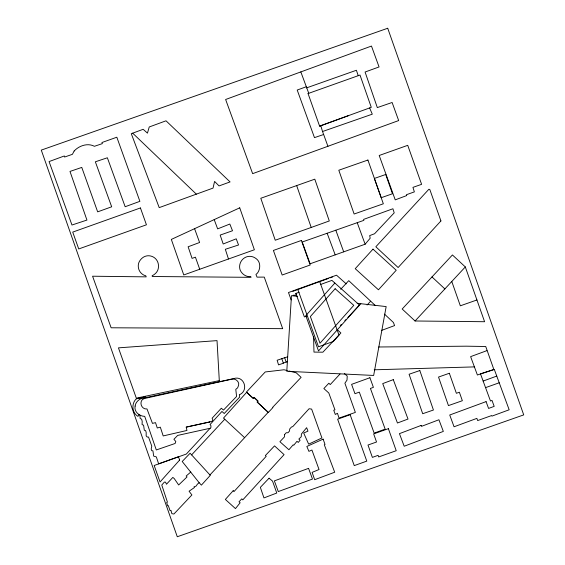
<?xml version="1.0" encoding="UTF-8"?>
<svg xmlns="http://www.w3.org/2000/svg" width="565" height="565" viewBox="0 0 565 565"><rect width="100%" height="100%" fill="white"/><g stroke="black" fill="none" stroke-linecap="round" stroke-linejoin="round"><path stroke-width="0.85" d="M139.908 415.148L140.141 418.495L141.653 419.181L142.203 421.469L142.076 424.605L143.595 425.191L144.308 430.24L145.636 430.636L146.194 432.543L146.158 435.869L147.197 437.027L148.524 437.035L151.773 446.11L151.173 449.048L151.724 450.672L152.917 450.799L153.673 456.117L156.328 456.901L158.645 463.872L186.337 454.048L210.067 428.312M138.955 414.569L137.973 416.384C131.899 412.916 131.228 403.474 136.334 398.77L145.692 396.927L145.841 397.598M365.131 244.221L370.167 238.232L369.694 235.584L374.56 233.769L394.215 212.85L392.915 208.76L363.606 219.397L363.846 220.357L302.219 242.018L310.1 263.791L365.131 244.221L357.221 222.688M334.819 283.086L305.792 315.651L318.512 350.914L359.425 305.015L331.895 280.388L320.397 284.548M339.989 374.037L330.25 384.574L328.851 383.225L323.872 388.55L328.795 393.007L334.946 409.802L333.746 410.254L335.299 414.463L337.453 413.305L339.057 418.086L355.364 412.408L344.897 383.218L347.016 380.075L347.221 376.071L344.346 373.493M191.62 454.889L224.743 419.23M209.947 474.946L268.184 412.323L257.181 402.033L257.979 401.115L254.073 397.456L253.233 398.353L246.467 392.046L265.239 371.954L284.054 369.764L287.31 370.584M415.056 320.991L465.313 266.941L452.424 254.956L402.174 309.006L415.056 320.991L484.586 321.725L465.313 266.941M340.688 289.287L348.753 280.664L375.089 305.326M367.081 305.001L370.661 301.173M340.342 325.497L341.345 324.43M344.841 320.715L345.844 319.649M347.842 317.53L360.844 303.723M190.815 472.008L186.182 476.005L187.029 476.931L178.66 484.975L174.239 478.555L172.826 477.425L166.477 484.226L165.559 482.157L164.373 482.086L161.781 485.038L167.438 502.165L166.696 502.476L167.643 505.88L168.285 505.555L170.065 510.704L170.969 510.357L171.859 513.663L173.9 514.023L191.895 494.961L189.084 491.211L194.494 487.496L194.049 486.755L196.02 486.168L197.496 484.043L199.184 482.736L201.394 485.137L210.3 475.334L190.108 453.243L182.213 461.485L199.184 482.736M348.683 115.557L319.613 126.143L308.052 93.557L308.744 93.267L300.834 71.91L371.473 46.055L379.066 66.945L365.082 72.03L377.314 107.59L392.117 102.484L398.671 120.564L252.64 173.653L225.626 99.496L300.834 71.91M132.69 133.171L131.292 133.693L159.21 207.616L213.04 188.096L214.587 181.422L219.051 185.92L230.068 181.923L166.018 120.804L149.231 126.977L147.451 133.142L143.164 129.293L132.69 133.171L196.345 194.155M381.389 330.476L394.575 325.581L393.431 322.502L384.497 314.133M486.924 350.632L470.624 356.635L477.39 374.998L493.874 369.517L485.731 346.507L466.386 346.183L378.691 346.988M483.139 381.071L496.755 376.078M306.131 86.805L297.211 90.047L314.479 137.634L323.646 134.498L327.933 146.349M319.613 126.143L371.276 107.336L360.004 75.053L308.052 93.557M292.839 291.321L328.505 278.425M330.13 277.839L332.559 276.956M296.759 295.891L295.869 293.419L299.146 292.232M306.83 316.047L304.373 316.93L295.869 293.419M311.216 227.462L329.296 220.957L314.797 179.176L260.797 198.259L275.24 240.224L311.216 227.462L296.667 185.595M485.561 387.639L499.22 382.78M306.52 87.9L356.388 70.265L358.238 75.682M283.305 363.076L287.634 361.565M476.931 299.973L460.327 305.813L451.781 281.504M323.625 134.505L322.537 131.518L372.3 114.172L369.602 107.943M281.815 358.697L283.355 363.224L278.538 364.877L277.14 360.244L284.654 357.73L286.18 362.066M284.668 357.765L287.656 356.812M209.869 421.928L212.066 421.285L212.843 419.576L212.094 418.241L221.311 408.248L223.5 410.07L236.573 396.496L235.789 389.356L237.611 387.851L238.585 385.387L238.698 383.388C237.922 380.464 234.984 378.522 231.982 379.136L144.598 398.473L142.415 399.49C139.011 403.113 141.97 409.618 146.992 408.954L152.465 423.376L155.516 422.641L157.275 427.988L160.326 427.161L163.193 435.94L186.944 430.459L186.224 427.069L209.869 421.928L186.245 427.168M145.692 396.927L136.334 398.77M374.221 369.807L474.402 366.897M293.073 295.262L296.512 295.177M282.542 328.661L111.136 327.785L92.575 276.214L146.215 276.864L145.862 275.939A2.168 2.168 0 0 0 144.689 275.43A11.081 11.081 0 0 1 143.51 274.922A10.544 10.544 0 0 1 139.901 271.574A10.212 10.212 0 0 1 138.376 267.351A9.895 9.895 0 0 1 138.75 262.93A10.608 10.608 0 0 1 140.734 259.561A10.94 10.94 0 0 1 143.863 256.934A9.774 9.774 0 0 1 147.514 255.804A9.845 9.845 0 0 1 151.286 256.185A10.043 10.043 0 0 1 154.909 258.12A10.085 10.085 0 0 1 157.861 262.386A10.94 10.94 0 0 1 158.483 265.847A10.678 10.678 0 0 1 157.946 269.653A9.944 9.944 0 0 1 156.187 272.718A13.376 13.376 0 0 1 153.638 274.901L152.938 275.339A0.968 0.968 0 0 0 152.14 275.833L152.275 276.511L251.044 277.33L250.782 276.624A1.045 1.045 0 0 0 249.808 276.631L248.897 276.638A10.46 10.46 0 0 1 242.103 273.065A10.092 10.092 0 0 1 240.139 269.936A9.697 9.697 0 0 1 239.666 265.677A10.41 10.41 0 0 1 242.943 259.088A10.163 10.163 0 0 1 246.7 256.835A9.817 9.817 0 0 1 251.284 256.468A10.495 10.495 0 0 1 255.309 258.078A9.93 9.93 0 0 1 258.452 261.15A9.789 9.789 0 0 1 259.702 265.621A11.314 11.314 0 0 1 259.18 269.625A10.488 10.488 0 0 1 257.428 273.093L256.694 273.813A2.098 2.098 0 0 0 255.966 274.534L257.033 277.132L264.258 277.104L282.684 328.661M297.6 296.378L291.462 295.672L286.787 371.283L373.663 375.45L386.163 306.583L357.137 303.292M288.934 370.993L296.265 372.836L301.11 377.356L272.627 407.337L272.888 407.584L268.347 412.45L257.181 402.033L258.021 401.129L254.073 397.414L253.24 398.438L246.672 392.28L223.507 418.079L244.589 437.663M346.253 283.877L336.521 275.197L288.482 292.522L291.159 299.93M431.992 276.935L444.881 288.92M337.093 329.444L340.872 332.983L322.89 352.186L313.978 352.094L313.575 336.782M327.149 233.253L335.2 254.864M214.199 219.615L217.645 228.874L229.821 224.044L232.512 230.753L220.159 235.089L223.196 243.988L236.219 238.811L238.543 244.984L225.329 249.292L228.479 259.01M335.815 230.209L343.704 251.842M194.579 228.677L199.593 242.498L188.124 246.778L192.065 258.382L195.426 257.181L199.728 269.258M319.599 281.299L339.007 335.123L333.385 341.43L318.498 346.797L297.72 289.195M320.807 125.755L322.537 131.518M284.506 434.683L284.456 436.893L279.908 441.71L288.906 449.74L293.207 444.782L293.736 445.284L296.964 441.314L298.264 442.416L300.107 440.22L298.843 439.069L301.251 436.731L301.392 434.047L306.64 427.691L307.96 431.144L303.702 433.037L308.66 444.139L321.93 437.946L311.64 409.095L309.09 408.735L292.79 426.589L291.448 427.034L289.725 428.955L289.513 431.039L287.981 432.741L286.208 432.741L284.506 434.683M135.12 406.08C133.834 411.716 139.428 416.327 144.704 416.356L156.3 449.959L175.115 443.476L175.8 441.484L173.914 439.28L177.664 435.417L210.378 428.214L210.964 427.267L210.879 425.551L210.06 424.534L221.946 411.461L224.227 413.502L239.715 397.026L239.348 394.518L240.118 394.441C249.024 389.758 243.72 375.238 233.797 378.585L141.095 398.622C138.114 399.971 135.43 402.718 135.12 406.08M74.142 151.017L72.398 154.33L64.615 157.028L64.332 155.961L49.07 161.583L71.974 225.018L86.939 220.068L69.989 171.435L81.77 167.417L97.66 211.854L111.679 206.797L95.351 161.802L107.364 157.769L125.162 206.734L139.887 201.331L116.828 137.217L101.961 142.514L102.336 143.63L94.412 146.3C87.688 142.698 79.065 145.699 74.142 151.017M335.144 288.736L310.369 316.534L319.995 343.23L353.775 305.34L335.144 288.736M179.628 460.051L160.05 481.966L154.174 465.504L178.434 456.753L179.628 460.051M233.204 490.688L225.357 499.425L235.457 508.606L240.146 502.758L239.023 501.777L241.785 498.839L242.802 499.877L284.075 454.627L274.534 445.884L265.345 455.574L266.193 456.308L233.995 491.564L233.204 490.688M372.999 249.137L355.23 268.686L378.451 289.796L396.22 270.247L372.999 249.137M440.919 220.943L398.12 267.535L375.838 246.771L428.906 189.233L429.831 189.558L440.919 220.943M269.074 478.195L260.352 487.355L263.954 497.913L276.772 493.033L272.535 481.105L269.074 478.195M239.73 207.821L171.329 239.419L183.766 274.95L254.377 249.772L239.73 207.821M323.131 439.132L306.837 446.449L308.907 451.357L311.929 450.037L319.041 469.522L312.12 472.375L314.663 479.706L334.706 472.227L324.303 444.768L325.016 444.464L323.131 439.132M421.13 425.431L399.434 433.645L404.201 446.237L443.334 431.413L438.92 419.76L421.483 426.363L421.13 425.431M406.687 195.575L395.232 199.862L379.2 155.481L407.732 145.332L421.61 184.331L412.944 187.368L414.371 191.881L406.383 194.734L406.687 195.575M393.282 379.645L382.717 383.6L397.449 423.001L408.015 419.053L393.282 379.645M486.07 401.623L449.726 415.007L454.062 426.78L476.867 418.382L477.672 420.565L491.67 415.543L491.967 416.115L509.164 409.787L494.311 369.439L480.483 373.861L490.484 401.002L492.009 400.437L494.191 406.369L488.584 408.431L486.07 401.623M308.568 468.357L274.371 480.872L278.284 491.571L312.487 479.064L308.568 468.357M369.92 377.724L351.592 384.362L354.975 393.699L359.319 392.124L374.171 433.115L385.168 429.132L370.421 388.438L373.409 387.357L369.92 377.724M301.399 240.443L273.396 250.443L282.168 275.021L310.178 265.013L301.399 240.443M350.152 414.703L337.623 419.195L354.255 465.609L366.784 461.118L350.152 414.703M140.431 207.948L72.723 232.102L78.733 248.953L146.441 224.799L140.431 207.948M388.388 428.666L373.656 433.892L376.537 442L367.999 445.029L372.377 457.375L378.098 455.348L378.663 456.944L396.213 450.715L388.388 428.666M387.717 28.25L41.28 150.106L177.283 536.75L523.72 414.894L387.717 28.25M367.914 160.036L338.802 170.234L354.135 214.015L383.338 203.788L367.914 160.036M385.718 174.479L374.362 178.455L381.206 197.708L392.477 193.767L385.718 174.479M449.337 373.267L438.525 377.06L448.448 405.599L462.347 400.712L459.373 392.23L456.372 393.289L449.337 373.267M419.823 370.548L409.088 374.249L422.698 413.721L433.433 410.02L419.823 370.548M219.298 380.612L136.327 398.17L118.445 347.863L217.024 340.624L219.298 380.612"/></g></svg>
